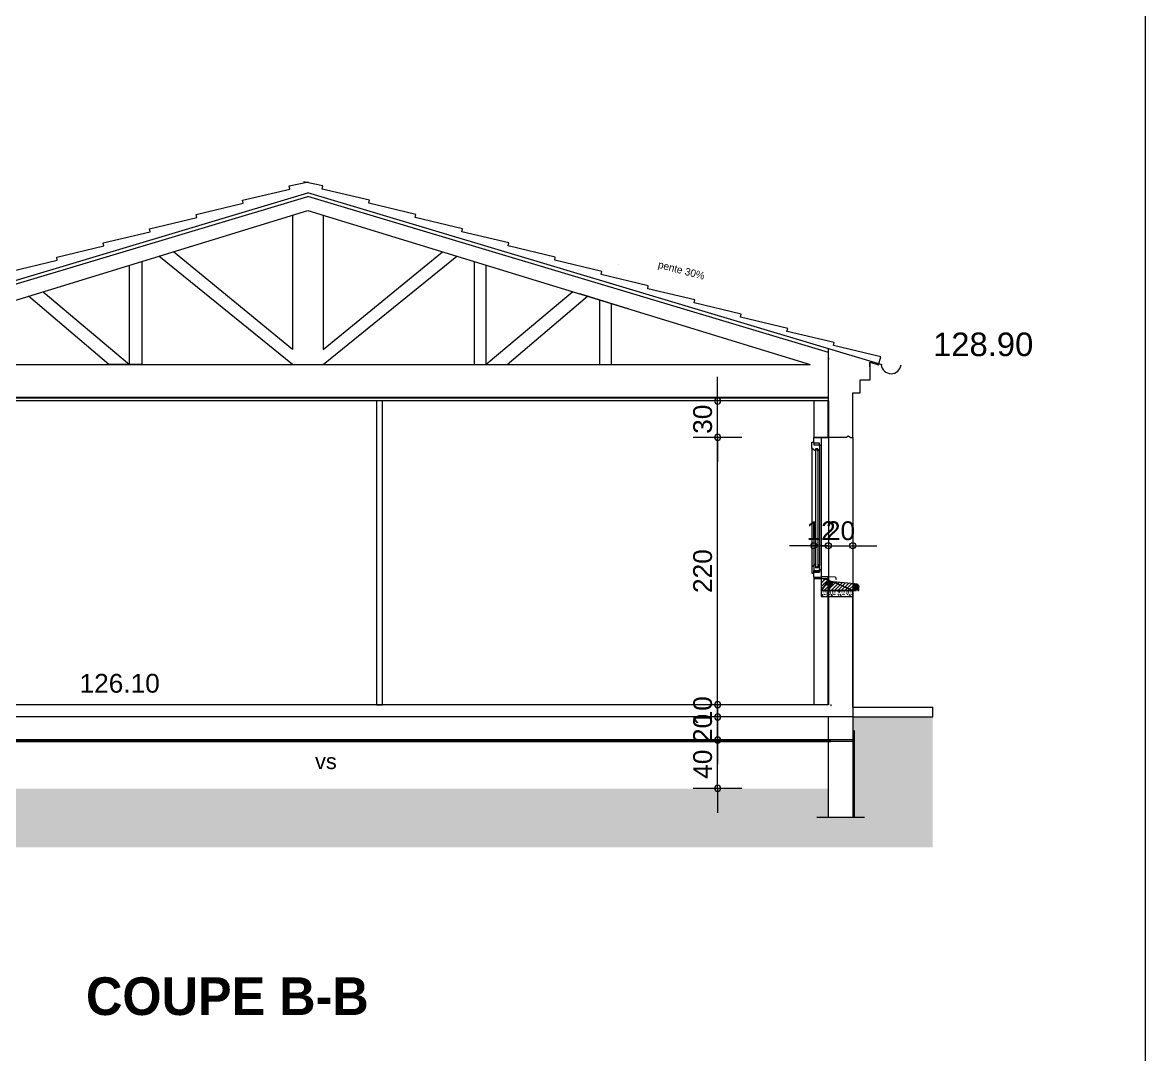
# Model space of a CAD drawing. Header units: metres. Extents: x -36.1 to 26, y -0.1 to 41.9.
# Drawn here: x 16.72 to 25.96, y 24.87 to 33.36 of the extents above; entities that cross this region are included whole.
import ezdxf
from ezdxf.enums import TextEntityAlignment as Align
from ezdxf.lldxf.tags import DXFTag

# ---------------------------------------------------------------- set-up
doc = ezdxf.new("R2010")
doc.units = ezdxf.units.M
doc.header["$MEASUREMENT"] = 0
for name, color, linetype in [('Calque commun', 7, 'Continuous'), ('Calque4', 7, 'Continuous'), ('Cotations', 7, 'Continuous'), ('Textes', 7, 'Continuous')]:
    doc.layers.add(name, color=color, linetype=linetype)
doc.styles.add('Arial10', font='arial.ttf', dxfattribs={"height": 0.193282})
doc.styles.add('Arial7', font='arial.ttf', dxfattribs={"height": 0.154626})
doc.styles.add('Arial8', font='arial.ttf', dxfattribs={"height": 0.127566})
doc.styles.add('Arial9', font='arial.ttf', dxfattribs={"height": 0.154626})
doc.styles.add('Century Gothic16', font='GOTHIC.TTF', dxfattribs={"height": 0.061285})
doc.styles.add('Century Gothic8', font='GOTHICB.TTF', dxfattribs={"height": 0.31023})
tags = doc.linetypes.add('HIDDEN', pattern=[0.375, 0.25, -0.125]).pattern_tags.tags
tags[6:7] = [DXFTag(74, 4), DXFTag(75, 0), DXFTag(340, '0'), DXFTag(46, 1.0), DXFTag(50, 0.0), DXFTag(44, 0.0), DXFTag(45, 0.0)]
tags[4:5] = [DXFTag(74, 4), DXFTag(75, 0), DXFTag(340, '0'), DXFTag(46, 1.0), DXFTag(50, 0.0), DXFTag(44, 0.0), DXFTag(45, 0.0)]
tags = doc.linetypes.add('HIDDENX2', pattern=[0.75, 0.5, -0.25]).pattern_tags.tags
tags[6:7] = [DXFTag(74, 4), DXFTag(75, 0), DXFTag(340, '0'), DXFTag(46, 1.0), DXFTag(50, 0.0), DXFTag(44, 0.0), DXFTag(45, 0.0)]
tags[4:5] = [DXFTag(74, 4), DXFTag(75, 0), DXFTag(340, '0'), DXFTag(46, 1.0), DXFTag(50, 0.0), DXFTag(44, 0.0), DXFTag(45, 0.0)]

# ---------------------------------------------------------------- blocks, each defined once
blk = doc.blocks.new('new241')
at = {"layer": 'Cotations', "color": 14, "linetype": 'Continuous', "lineweight": 9}
blk.add_arc((0, 0), 0.5, 0, 359.9994, dxfattribs=at)
blk = doc.blocks.new('new242')
at = {"layer": 'Cotations', "color": 14, "linetype": 'Continuous', "lineweight": 9}
blk.add_arc((0, 0), 0.5, 0, 359.9994, dxfattribs=at)
blk = doc.blocks.new('DimLine15490')
at = {"layer": 'Cotations', "color": 14, "linetype": 'Continuous', "lineweight": 9}
for p, q in [((22.4391, 30.2484), (22.4391, 30.4484)), ((22.6391, 30.2484), (22.2391, 30.2484)), ((22.4391, 29.9485), (22.4391, 30.2484)), ((22.6391, 29.9485), (22.2391, 29.9485)), ((22.4391, 29.9485), (22.4391, 29.7485))]:
    blk.add_line(p, q, dxfattribs=at)
at = {"layer": 'Cotations', "color": 14, "linetype": 'Continuous', "lineweight": 9, "xscale": 0.05000000074505806, "yscale": 0.05000000074505806, "zscale": 0.05000000074505806}
for name, p, rotation in [('new242', (22.4391, 30.2484), -90.00000000000001), ('new241', (22.4391, 29.9485), 90)]:
    blk.add_blockref(name, p, dxfattribs=dict(at, rotation=rotation))
at = {"layer": 'Cotations', "color": 7, "linetype": 'Continuous', "lineweight": 9, "style": 'Arial7'}
blk.add_text('30', height=0.15463, rotation=90, dxfattribs=at).set_placement((22.4391, 30.0984), align=Align.BOTTOM_CENTER)
blk = doc.blocks.new('new245')
at = {"layer": 'Cotations', "color": 14, "linetype": 'Continuous', "lineweight": 9}
blk.add_arc((0, 0), 0.5, 0, 359.9994, dxfattribs=at)
blk = doc.blocks.new('new246')
at = {"layer": 'Cotations', "color": 14, "linetype": 'Continuous', "lineweight": 9}
blk.add_arc((0, 0), 0.5, 0, 359.9994, dxfattribs=at)
blk = doc.blocks.new('DimLine15597')
at = {"layer": 'Cotations', "color": 14, "linetype": 'Continuous', "lineweight": 9}
for p, q in [((23.2312, 29.257), (23.2312, 28.857)), ((23.3512, 29.257), (23.3512, 28.857)), ((23.2312, 29.057), (23.0312, 29.057)), ((23.2312, 29.057), (23.3512, 29.057)), ((23.3512, 29.057), (23.5512, 29.057))]:
    blk.add_line(p, q, dxfattribs=at)
at = {"layer": 'Cotations', "color": 14, "linetype": 'Continuous', "lineweight": 9, "extrusion": (0, 0, -1), "xscale": 0.05000000074505806, "yscale": 0.05000000074505806, "zscale": 0.05000000074505806, "rotation": 180}
blk.add_blockref('new245', (-23.2312, 29.057), dxfattribs=at)
at = {"layer": 'Cotations', "color": 14, "linetype": 'Continuous', "lineweight": 9, "extrusion": (0, 0, -1), "xscale": 0.05000000074505806, "yscale": 0.05000000074505806, "zscale": 0.05000000074505806}
blk.add_blockref('new246', (-23.3512, 29.057), dxfattribs=at)
at = {"layer": 'Cotations', "color": 7, "linetype": 'Continuous', "lineweight": 9, "style": 'Arial7'}
blk.add_text('12', height=0.15463, dxfattribs=at).set_placement((23.2912, 29.057), align=Align.BOTTOM_CENTER)
blk = doc.blocks.new('new247')
at = {"layer": 'Cotations', "color": 14, "linetype": 'Continuous', "lineweight": 9}
blk.add_arc((0, 0), 0.5, 0, 359.9994, dxfattribs=at)
blk = doc.blocks.new('new248')
at = {"layer": 'Cotations', "color": 14, "linetype": 'Continuous', "lineweight": 9}
blk.add_arc((0, 0), 0.5, 0, 359.9994, dxfattribs=at)
blk = doc.blocks.new('DimLine15603')
at = {"layer": 'Cotations', "color": 14, "linetype": 'Continuous', "lineweight": 9}
for p, q in [((23.3512, 29.257), (23.3512, 28.857)), ((23.5512, 29.257), (23.5512, 28.857)), ((23.3512, 29.057), (23.1512, 29.057)), ((23.3512, 29.057), (23.5512, 29.057)), ((23.5512, 29.057), (23.7512, 29.057))]:
    blk.add_line(p, q, dxfattribs=at)
at = {"layer": 'Cotations', "color": 14, "linetype": 'Continuous', "lineweight": 9, "extrusion": (0, 0, -1), "xscale": 0.05000000074505806, "yscale": 0.05000000074505806, "zscale": 0.05000000074505806, "rotation": 180}
blk.add_blockref('new247', (-23.3512, 29.057), dxfattribs=at)
at = {"layer": 'Cotations', "color": 14, "linetype": 'Continuous', "lineweight": 9, "extrusion": (0, 0, -1), "xscale": 0.05000000074505806, "yscale": 0.05000000074505806, "zscale": 0.05000000074505806}
blk.add_blockref('new248', (-23.5512, 29.057), dxfattribs=at)
at = {"layer": 'Cotations', "color": 7, "linetype": 'Continuous', "lineweight": 9, "style": 'Arial7'}
blk.add_text('20', height=0.15463, dxfattribs=at).set_placement((23.4512, 29.057), align=Align.BOTTOM_CENTER)
blk = doc.blocks.new('new249')
at = {"layer": 'Cotations', "color": 14, "linetype": 'Continuous', "lineweight": 9}
blk.add_arc((0, 0), 0.5, 0, 359.9994, dxfattribs=at)
blk = doc.blocks.new('new250')
at = {"layer": 'Cotations', "color": 14, "linetype": 'Continuous', "lineweight": 9}
blk.add_arc((0, 0), 0.5, 0, 359.9994, dxfattribs=at)
blk = doc.blocks.new('DimLine15617')
at = {"layer": 'Cotations', "color": 14, "linetype": 'Continuous', "lineweight": 9}
for p, q in [((22.4391, 27.7484), (22.4391, 27.9484)), ((22.6391, 27.7484), (22.2391, 27.7484)), ((22.4391, 27.6484), (22.4391, 27.7484)), ((22.6391, 27.6484), (22.2391, 27.6484)), ((22.4391, 27.6484), (22.4391, 27.4484))]:
    blk.add_line(p, q, dxfattribs=at)
at = {"layer": 'Cotations', "color": 14, "linetype": 'Continuous', "lineweight": 9, "xscale": 0.05000000074505806, "yscale": 0.05000000074505806, "zscale": 0.05000000074505806}
for name, p, rotation in [('new250', (22.4391, 27.7484), -90.00000000000001), ('new249', (22.4391, 27.6484), 90)]:
    blk.add_blockref(name, p, dxfattribs=dict(at, rotation=rotation))
at = {"layer": 'Cotations', "color": 7, "linetype": 'Continuous', "lineweight": 9, "style": 'Arial7'}
blk.add_text('10', height=0.15463, rotation=90, dxfattribs=at).set_placement((22.4391, 27.6984), align=Align.BOTTOM_CENTER)
blk = doc.blocks.new('new251')
at = {"layer": 'Cotations', "color": 14, "linetype": 'Continuous', "lineweight": 9}
blk.add_arc((0, 0), 0.5, 0, 359.9994, dxfattribs=at)
blk = doc.blocks.new('new252')
at = {"layer": 'Cotations', "color": 14, "linetype": 'Continuous', "lineweight": 9}
blk.add_arc((0, 0), 0.5, 0, 359.9994, dxfattribs=at)
blk = doc.blocks.new('DimLine15623')
at = {"layer": 'Cotations', "color": 14, "linetype": 'Continuous', "lineweight": 9}
for p, q in [((22.4391, 27.6484), (22.4391, 27.8484)), ((22.6391, 27.6484), (22.2391, 27.6484)), ((22.4391, 27.4584), (22.4391, 27.6484)), ((22.6391, 27.4584), (22.2391, 27.4584)), ((22.4391, 27.4584), (22.4391, 27.2584))]:
    blk.add_line(p, q, dxfattribs=at)
at = {"layer": 'Cotations', "color": 14, "linetype": 'Continuous', "lineweight": 9, "xscale": 0.05000000074505806, "yscale": 0.05000000074505806, "zscale": 0.05000000074505806}
for name, p, rotation in [('new252', (22.4391, 27.6484), -90.00000000000001), ('new251', (22.4391, 27.4584), 90)]:
    blk.add_blockref(name, p, dxfattribs=dict(at, rotation=rotation))
at = {"layer": 'Cotations', "color": 7, "linetype": 'Continuous', "lineweight": 9, "style": 'Arial7'}
blk.add_text('20', height=0.15463, rotation=90, dxfattribs=at).set_placement((22.4391, 27.5534), align=Align.BOTTOM_CENTER)
blk = doc.blocks.new('new253')
at = {"layer": 'Cotations', "color": 14, "linetype": 'Continuous', "lineweight": 9}
blk.add_arc((0, 0), 0.5, 0, 359.9994, dxfattribs=at)
blk = doc.blocks.new('new254')
at = {"layer": 'Cotations', "color": 14, "linetype": 'Continuous', "lineweight": 9}
blk.add_arc((0, 0), 0.5, 0, 359.9994, dxfattribs=at)
blk = doc.blocks.new('DimLine15629')
at = {"layer": 'Cotations', "color": 14, "linetype": 'Continuous', "lineweight": 9}
for p, q in [((22.4391, 27.4584), (22.4391, 27.6584)), ((22.6391, 27.4584), (22.2391, 27.4584)), ((22.4391, 27.0597), (22.4391, 27.4584)), ((22.6391, 27.0597), (22.2391, 27.0597)), ((22.4391, 27.0597), (22.4391, 26.8597))]:
    blk.add_line(p, q, dxfattribs=at)
at = {"layer": 'Cotations', "color": 14, "linetype": 'Continuous', "lineweight": 9, "xscale": 0.05000000074505806, "yscale": 0.05000000074505806, "zscale": 0.05000000074505806}
for name, p, rotation in [('new254', (22.4391, 27.4584), -90.00000000000001), ('new253', (22.4391, 27.0597), 90)]:
    blk.add_blockref(name, p, dxfattribs=dict(at, rotation=rotation))
at = {"layer": 'Cotations', "color": 7, "linetype": 'Continuous', "lineweight": 9, "style": 'Arial7'}
blk.add_text('40', height=0.15463, rotation=90, dxfattribs=at).set_placement((22.4391, 27.2591), align=Align.BOTTOM_CENTER)
blk = doc.blocks.new('new255')
at = {"layer": 'Cotations', "color": 14, "linetype": 'Continuous', "lineweight": 9}
blk.add_arc((0, 0), 0.5, 0, 359.9994, dxfattribs=at)
blk = doc.blocks.new('new256')
at = {"layer": 'Cotations', "color": 14, "linetype": 'Continuous', "lineweight": 9}
blk.add_arc((0, 0), 0.5, 0, 359.9994, dxfattribs=at)
blk = doc.blocks.new('DimLine15642')
at = {"layer": 'Cotations', "color": 14, "linetype": 'Continuous', "lineweight": 9}
for p, q in [((22.4391, 27.7484), (22.4391, 27.9484)), ((22.6391, 27.7484), (22.2391, 27.7484)), ((22.4391, 27.6484), (22.4391, 27.7484)), ((22.6391, 27.6484), (22.2391, 27.6484)), ((22.4391, 27.6484), (22.4391, 27.4484))]:
    blk.add_line(p, q, dxfattribs=at)
at = {"layer": 'Cotations', "color": 14, "linetype": 'Continuous', "lineweight": 9, "xscale": 0.05000000074505806, "yscale": 0.05000000074505806, "zscale": 0.05000000074505806}
for name, p, rotation in [('new256', (22.4391, 27.7484), -90.00000000000001), ('new255', (22.4391, 27.6484), 90)]:
    blk.add_blockref(name, p, dxfattribs=dict(at, rotation=rotation))
at = {"layer": 'Cotations', "color": 7, "linetype": 'Continuous', "lineweight": 9, "style": 'Arial7'}
blk.add_text('10', height=0.15463, rotation=90, dxfattribs=at).set_placement((22.4391, 27.6984), align=Align.BOTTOM_CENTER)
blk = doc.blocks.new('new257')
at = {"layer": 'Cotations', "color": 14, "linetype": 'Continuous', "lineweight": 9}
blk.add_arc((0, 0), 0.5, 0, 359.9994, dxfattribs=at)
blk = doc.blocks.new('new258')
at = {"layer": 'Cotations', "color": 14, "linetype": 'Continuous', "lineweight": 9}
blk.add_arc((0, 0), 0.5, 0, 359.9994, dxfattribs=at)
blk = doc.blocks.new('DimLine15648')
at = {"layer": 'Cotations', "color": 14, "linetype": 'Continuous', "lineweight": 9}
for p, q in [((22.4391, 27.7484), (22.4391, 27.9484)), ((22.6391, 27.7484), (22.2391, 27.7484)), ((22.4391, 27.6484), (22.4391, 27.7484)), ((22.6391, 27.6484), (22.2391, 27.6484)), ((22.4391, 27.6484), (22.4391, 27.4484))]:
    blk.add_line(p, q, dxfattribs=at)
at = {"layer": 'Cotations', "color": 14, "linetype": 'Continuous', "lineweight": 9, "xscale": 0.05000000074505806, "yscale": 0.05000000074505806, "zscale": 0.05000000074505806}
for name, p, rotation in [('new258', (22.4391, 27.7484), -90.00000000000001), ('new257', (22.4391, 27.6484), 90)]:
    blk.add_blockref(name, p, dxfattribs=dict(at, rotation=rotation))
at = {"layer": 'Cotations', "color": 7, "linetype": 'Continuous', "lineweight": 9, "style": 'Arial7'}
blk.add_text('10', height=0.15463, rotation=90, dxfattribs=at).set_placement((22.4391, 27.6984), align=Align.BOTTOM_CENTER)
blk = doc.blocks.new('new261')
at = {"layer": 'Cotations', "color": 14, "linetype": 'Continuous', "lineweight": 9}
blk.add_arc((0, 0), 0.5, 0, 359.9994, dxfattribs=at)
blk = doc.blocks.new('new262')
at = {"layer": 'Cotations', "color": 14, "linetype": 'Continuous', "lineweight": 9}
blk.add_arc((0, 0), 0.5, 0, 359.9994, dxfattribs=at)
blk = doc.blocks.new('DimLine15685')
at = {"layer": 'Cotations', "color": 14, "linetype": 'Continuous', "lineweight": 9}
for p, q in [((22.4391, 29.9485), (22.4391, 30.1485)), ((22.6391, 29.9485), (22.2391, 29.9485)), ((22.4391, 27.7484), (22.4391, 29.9485)), ((22.6391, 27.7484), (22.2391, 27.7484)), ((22.4391, 27.7484), (22.4391, 27.5484))]:
    blk.add_line(p, q, dxfattribs=at)
at = {"layer": 'Cotations', "color": 14, "linetype": 'Continuous', "lineweight": 9, "xscale": 0.05000000074505806, "yscale": 0.05000000074505806, "zscale": 0.05000000074505806}
for name, p, rotation in [('new262', (22.4391, 29.9485), -90.00000000000001), ('new261', (22.4391, 27.7484), 90)]:
    blk.add_blockref(name, p, dxfattribs=dict(at, rotation=rotation))
at = {"layer": 'Cotations', "color": 7, "linetype": 'Continuous', "lineweight": 9, "style": 'Arial7'}
blk.add_text('220', height=0.15463, rotation=90, dxfattribs=at).set_placement((22.4391, 28.8484), align=Align.BOTTOM_CENTER)
blk = doc.blocks.new('hatch12')
at = {"layer": 'Calque commun', "color": 7, "linetype": 'Continuous', "lineweight": 9}
for p, q in [((23.303, 28.7885), (23.2927, 28.7781)), ((23.3313, 28.7885), (23.2927, 28.7499)), ((23.3513, 28.7802), (23.2927, 28.7216)), ((23.3657, 28.7663), (23.2927, 28.6933)), ((23.3873, 28.7596), (23.3161, 28.6885)), ((23.4134, 28.7574), (23.3444, 28.6885)), ((23.4391, 28.7548), (23.3727, 28.6885)), ((23.4648, 28.7523), (23.401, 28.6885)), ((23.4905, 28.7497), (23.4293, 28.6885)), ((23.5162, 28.7471), (23.4576, 28.6885)), ((23.542, 28.7446), (23.4858, 28.6885)), ((23.5677, 28.7421), (23.5141, 28.6885)), ((23.5917, 28.7377), (23.5424, 28.6885)), ((23.6027, 28.7205), (23.5707, 28.6885)), ((23.6027, 28.6922), (23.599, 28.6885))]:
    blk.add_line(p, q, dxfattribs=at)
at = {"layer": 'Calque commun', "color": 7, "linetype": 'Continuous', "lineweight": 18}
mesh = blk.add_polyface(dxfattribs=at)
corners = [(23.5662, 28.7422), (23.5832, 28.695), (23.5807, 28.7412), (23.5859, 28.6961), (23.5927, 28.7371), (23.5845, 28.6957), (23.5512, 28.6885), (23.5662, 28.6885), (23.3877, 28.7596), (23.384, 28.7599), (23.3512, 28.6885), (23.2927, 28.7885), (23.3503, 28.7817), (23.3484, 28.785), (23.5807, 28.6885), (23.5805, 28.6899), (23.5974, 28.7328), (23.5959, 28.7344), (23.5944, 28.7358), (23.5812, 28.6928), (23.5821, 28.694), (23.5987, 28.7312), (23.3601, 28.7703), (23.3573, 28.7729), (23.5849, 28.7406), (23.587, 28.74), (23.5908, 28.7383), (23.5889, 28.7392), (23.6027, 28.6885), (23.5929, 28.6899), (23.5927, 28.6885), (23.3547, 28.7756), (23.3524, 28.7786), (23.3915, 28.7596), (23.3696, 28.7642), (23.3662, 28.766), (23.5921, 28.6928), (23.5927, 28.6914), (23.6022, 28.7234), (23.6016, 28.7255), (23.5874, 28.6961), (23.5889, 28.6957), (23.6027, 28.7214), (23.5828, 28.741), (23.5913, 28.694), (23.3631, 28.768), (23.2927, 28.6885), (23.3803, 28.7605), (23.3766, 28.7614), (23.5998, 28.7294), (23.5902, 28.695), (23.5807, 28.6914), (23.6008, 28.7275), (23.3469, 28.7885), (23.373, 28.7627)]
mesh.append_faces([[corners[k] for k in face] for face in [(28, 29, 30), (2, 24, 43), (11, 13, 53)]], dxfattribs={"vtx0": -1, "color": 7})
mesh.append_faces([[corners[k] for k in face] for face in [(0, 1, 2), (3, 4, 5), (24, 5, 25), (1, 7, 20), (42, 44, 28)]], dxfattribs={"vtx0": -1, "vtx1": -1, "color": 7})
mesh.append_faces([[corners[k] for k in face] for face in [(3, 16, 18), (2, 5, 24), (0, 7, 1), (25, 5, 26), (3, 39, 49)]], dxfattribs={"vtx0": -1, "vtx1": -1, "vtx2": -1, "color": 7})
mesh.append_faces([[corners[k] for k in face] for face in [(0, 6, 7), (11, 12, 13), (7, 19, 20), (3, 21, 16), (11, 31, 32), (2, 1, 5), (33, 10, 6), (28, 36, 37), (3, 38, 39), (11, 32, 12), (42, 41, 50), (28, 37, 29), (28, 44, 36), (3, 18, 4), (3, 42, 38), (3, 49, 21), (42, 50, 44), (46, 23, 31)]], dxfattribs={"vtx0": -1, "vtx2": -1, "color": 7})
mesh.append_faces([[corners[k] for k in face] for face in [(14, 15, 7)]], dxfattribs={"vtx1": -1, "color": 7})
mesh.append_faces([[corners[k] for k in face] for face in [(8, 9, 10), (22, 23, 10), (34, 35, 10), (0, 33, 6), (40, 41, 42), (3, 40, 42), (33, 8, 10), (4, 26, 5), (45, 22, 10), (46, 10, 23), (47, 48, 10), (11, 46, 31), (15, 51, 7), (51, 19, 7), (35, 45, 10), (48, 54, 10), (54, 34, 10), (9, 47, 10)]], dxfattribs={"vtx1": -1, "vtx2": -1, "color": 7})
mesh.append_faces([[corners[k] for k in face] for face in [(16, 17, 18), (26, 27, 25), (39, 52, 49)]], dxfattribs={"vtx2": -1, "color": 7})
blk = doc.blocks.new('Block16546')
at = {"layer": 'Calque commun', "color": 7, "linetype": 'Continuous', "lineweight": 9}
for p, q in [((23.2936, 28.6776), (23.2927, 28.6776)), ((23.2927, 28.6743), (23.2936, 28.6743)), ((23.2933, 28.6666), (23.2927, 28.6672)), ((23.2927, 28.666), (23.2933, 28.6666)), ((23.2946, 28.676), (23.2936, 28.6776)), ((23.2936, 28.6743), (23.2946, 28.676)), ((23.3014, 28.6853), (23.3021, 28.686)), ((23.3021, 28.6847), (23.3014, 28.6853)), ((23.3021, 28.686), (23.3027, 28.6853)), ((23.3027, 28.6853), (23.3021, 28.6847)), ((23.3108, 28.676), (23.3114, 28.6766)), ((23.3114, 28.6753), (23.3108, 28.676)), ((23.3108, 28.6666), (23.3114, 28.6672)), ((23.3114, 28.666), (23.3108, 28.6666)), ((23.3114, 28.6766), (23.3121, 28.676)), ((23.3121, 28.676), (23.3114, 28.6753)), ((23.3114, 28.6672), (23.3121, 28.6666)), ((23.3121, 28.6666), (23.3114, 28.666)), ((23.3202, 28.6853), (23.3208, 28.686)), ((23.3208, 28.6847), (23.3202, 28.6853)), ((23.3208, 28.686), (23.3214, 28.6853)), ((23.3214, 28.6853), (23.3208, 28.6847)), ((23.3296, 28.676), (23.3302, 28.6766)), ((23.3302, 28.6753), (23.3296, 28.676)), ((23.3302, 28.6766), (23.3308, 28.676)), ((23.3308, 28.676), (23.3302, 28.6753)), ((23.3389, 28.6853), (23.3396, 28.686)), ((23.3396, 28.6847), (23.3389, 28.6853)), ((23.3389, 28.6666), (23.3396, 28.6672)), ((23.3396, 28.666), (23.3389, 28.6666)), ((23.3396, 28.686), (23.3402, 28.6853)), ((23.3402, 28.6853), (23.3396, 28.6847)), ((23.3396, 28.6672), (23.3402, 28.6666)), ((23.3402, 28.6666), (23.3396, 28.666)), ((23.3471, 28.6853), (23.348, 28.687)), ((23.348, 28.6837), (23.3471, 28.6853)), ((23.348, 28.687), (23.3499, 28.687)), ((23.3499, 28.6837), (23.348, 28.6837)), ((23.3483, 28.6666), (23.3489, 28.6672)), ((23.3489, 28.666), (23.3483, 28.6666)), ((23.3489, 28.6672), (23.3496, 28.6666)), ((23.3496, 28.6666), (23.3489, 28.666)), ((23.3499, 28.687), (23.3508, 28.6853)), ((23.3508, 28.6853), (23.3499, 28.6837)), ((23.3577, 28.676), (23.3583, 28.6766)), ((23.3583, 28.6753), (23.3577, 28.676)), ((23.3583, 28.6766), (23.3589, 28.676)), ((23.3589, 28.676), (23.3583, 28.6753)), ((23.3658, 28.676), (23.3668, 28.6776)), ((23.3668, 28.6743), (23.3658, 28.676)), ((23.3668, 28.6776), (23.3677, 28.6776)), ((23.3677, 28.6743), (23.3668, 28.6743)), ((23.3671, 28.6666), (23.3677, 28.6672)), ((23.3677, 28.666), (23.3671, 28.6666)), ((23.3686, 28.6776), (23.3677, 28.6776)), ((23.3677, 28.6743), (23.3686, 28.6743)), ((23.3683, 28.6666), (23.3677, 28.6672)), ((23.3677, 28.666), (23.3683, 28.6666)), ((23.3696, 28.676), (23.3686, 28.6776)), ((23.3686, 28.6743), (23.3696, 28.676)), ((23.3764, 28.6853), (23.3771, 28.686)), ((23.3771, 28.6847), (23.3764, 28.6853)), ((23.3771, 28.686), (23.3777, 28.6853)), ((23.3777, 28.6853), (23.3771, 28.6847)), ((23.3858, 28.676), (23.3864, 28.6766)), ((23.3864, 28.6753), (23.3858, 28.676)), ((23.3858, 28.6666), (23.3864, 28.6672)), ((23.3864, 28.666), (23.3858, 28.6666)), ((23.3864, 28.6766), (23.3871, 28.676)), ((23.3871, 28.676), (23.3864, 28.6753)), ((23.3864, 28.6672), (23.3871, 28.6666)), ((23.3871, 28.6666), (23.3864, 28.666)), ((23.3952, 28.6853), (23.3958, 28.686)), ((23.3958, 28.6847), (23.3952, 28.6853)), ((23.3958, 28.686), (23.3964, 28.6853)), ((23.3964, 28.6853), (23.3958, 28.6847)), ((23.4046, 28.676), (23.4052, 28.6766)), ((23.4052, 28.6753), (23.4046, 28.676)), ((23.4052, 28.6766), (23.4058, 28.676)), ((23.4058, 28.676), (23.4052, 28.6753)), ((23.4139, 28.6853), (23.4146, 28.686)), ((23.4146, 28.6847), (23.4139, 28.6853)), ((23.4139, 28.6666), (23.4146, 28.6672)), ((23.4146, 28.666), (23.4139, 28.6666)), ((23.4146, 28.686), (23.4152, 28.6853)), ((23.4152, 28.6853), (23.4146, 28.6847)), ((23.4146, 28.6672), (23.4152, 28.6666)), ((23.4152, 28.6666), (23.4146, 28.666)), ((23.4221, 28.6853), (23.423, 28.687)), ((23.423, 28.6837), (23.4221, 28.6853)), ((23.423, 28.687), (23.4249, 28.687)), ((23.4249, 28.6837), (23.423, 28.6837)), ((23.4233, 28.6666), (23.4239, 28.6672)), ((23.4239, 28.666), (23.4233, 28.6666)), ((23.4239, 28.6672), (23.4246, 28.6666)), ((23.4246, 28.6666), (23.4239, 28.666)), ((23.4249, 28.687), (23.4258, 28.6853)), ((23.4258, 28.6853), (23.4249, 28.6837)), ((23.4327, 28.676), (23.4333, 28.6766)), ((23.4333, 28.6753), (23.4327, 28.676)), ((23.4333, 28.6766), (23.4339, 28.676)), ((23.4339, 28.676), (23.4333, 28.6753)), ((23.4408, 28.676), (23.4417, 28.6776)), ((23.4417, 28.6743), (23.4408, 28.676)), ((23.4417, 28.6776), (23.4427, 28.6776)), ((23.4427, 28.6743), (23.4417, 28.6743)), ((23.4421, 28.6666), (23.4427, 28.6672)), ((23.4427, 28.666), (23.4421, 28.6666)), ((23.4436, 28.6776), (23.4427, 28.6776)), ((23.4427, 28.6743), (23.4436, 28.6743)), ((23.4433, 28.6666), (23.4427, 28.6672)), ((23.4427, 28.666), (23.4433, 28.6666)), ((23.4446, 28.676), (23.4436, 28.6776)), ((23.4436, 28.6743), (23.4446, 28.676)), ((23.4514, 28.6853), (23.4521, 28.686)), ((23.4521, 28.6847), (23.4514, 28.6853)), ((23.4521, 28.686), (23.4527, 28.6853)), ((23.4527, 28.6853), (23.4521, 28.6847)), ((23.4608, 28.676), (23.4614, 28.6766)), ((23.4614, 28.6753), (23.4608, 28.676)), ((23.4608, 28.6666), (23.4614, 28.6672)), ((23.4614, 28.666), (23.4608, 28.6666)), ((23.4614, 28.6766), (23.4621, 28.676)), ((23.4621, 28.676), (23.4614, 28.6753)), ((23.4614, 28.6672), (23.4621, 28.6666)), ((23.4621, 28.6666), (23.4614, 28.666)), ((23.4702, 28.6853), (23.4708, 28.686)), ((23.4708, 28.6847), (23.4702, 28.6853)), ((23.4708, 28.686), (23.4714, 28.6853)), ((23.4714, 28.6853), (23.4708, 28.6847)), ((23.4796, 28.676), (23.4802, 28.6766)), ((23.4802, 28.6753), (23.4796, 28.676)), ((23.4802, 28.6766), (23.4808, 28.676)), ((23.4808, 28.676), (23.4802, 28.6753)), ((23.4889, 28.6853), (23.4896, 28.686)), ((23.4896, 28.6847), (23.4889, 28.6853)), ((23.4889, 28.6666), (23.4896, 28.6672)), ((23.4896, 28.666), (23.4889, 28.6666)), ((23.4896, 28.686), (23.4902, 28.6853)), ((23.4902, 28.6853), (23.4896, 28.6847)), ((23.4896, 28.6672), (23.4902, 28.6666)), ((23.4902, 28.6666), (23.4896, 28.666)), ((23.4971, 28.6853), (23.498, 28.687)), ((23.498, 28.6837), (23.4971, 28.6853)), ((23.498, 28.687), (23.4999, 28.687)), ((23.4999, 28.6837), (23.498, 28.6837)), ((23.4983, 28.6666), (23.4989, 28.6672)), ((23.4989, 28.666), (23.4983, 28.6666)), ((23.4989, 28.6672), (23.4996, 28.6666)), ((23.4996, 28.6666), (23.4989, 28.666)), ((23.4999, 28.687), (23.5008, 28.6853)), ((23.5008, 28.6853), (23.4999, 28.6837)), ((23.5077, 28.676), (23.5083, 28.6766)), ((23.5083, 28.6753), (23.5077, 28.676)), ((23.5083, 28.6766), (23.5089, 28.676)), ((23.5089, 28.676), (23.5083, 28.6753)), ((23.5158, 28.676), (23.5168, 28.6776)), ((23.5168, 28.6743), (23.5158, 28.676)), ((23.5168, 28.6776), (23.5177, 28.6776)), ((23.5177, 28.6743), (23.5168, 28.6743)), ((23.5171, 28.6666), (23.5177, 28.6672)), ((23.5177, 28.666), (23.5171, 28.6666)), ((23.5186, 28.6776), (23.5177, 28.6776)), ((23.5177, 28.6743), (23.5186, 28.6743)), ((23.5183, 28.6666), (23.5177, 28.6672)), ((23.5177, 28.666), (23.5183, 28.6666)), ((23.5196, 28.676), (23.5186, 28.6776)), ((23.5186, 28.6743), (23.5196, 28.676)), ((23.5264, 28.6853), (23.5271, 28.686)), ((23.5271, 28.6847), (23.5264, 28.6853)), ((23.5271, 28.686), (23.5277, 28.6853)), ((23.5277, 28.6853), (23.5271, 28.6847)), ((23.5358, 28.676), (23.5364, 28.6766)), ((23.5364, 28.6753), (23.5358, 28.676)), ((23.5358, 28.6666), (23.5364, 28.6672)), ((23.5364, 28.666), (23.5358, 28.6666)), ((23.5364, 28.6766), (23.5371, 28.676)), ((23.5371, 28.676), (23.5364, 28.6753)), ((23.5364, 28.6672), (23.5371, 28.6666)), ((23.5371, 28.6666), (23.5364, 28.666)), ((23.5452, 28.6853), (23.5458, 28.686)), ((23.5458, 28.6847), (23.5452, 28.6853)), ((23.5458, 28.686), (23.5464, 28.6853)), ((23.5464, 28.6853), (23.5458, 28.6847)), ((23.3002, 28.6478), (23.3011, 28.6495)), ((23.3011, 28.6462), (23.3002, 28.6478)), ((23.3011, 28.6495), (23.303, 28.6495)), ((23.303, 28.6462), (23.3011, 28.6462)), ((23.3014, 28.6572), (23.3021, 28.6578)), ((23.3021, 28.6566), (23.3014, 28.6572)), ((23.3021, 28.6578), (23.3027, 28.6572)), ((23.3027, 28.6572), (23.3021, 28.6566)), ((23.303, 28.6495), (23.3039, 28.6478)), ((23.3039, 28.6478), (23.303, 28.6462)), ((23.3108, 28.6478), (23.3114, 28.6485)), ((23.3114, 28.6472), (23.3108, 28.6478)), ((23.3108, 28.6385), (23.3114, 28.6391)), ((23.3114, 28.6485), (23.3121, 28.6478)), ((23.3121, 28.6478), (23.3114, 28.6472)), ((23.3114, 28.6391), (23.3121, 28.6385)), ((23.3189, 28.6572), (23.3199, 28.6588)), ((23.3199, 28.6556), (23.3189, 28.6572)), ((23.3199, 28.6588), (23.3218, 28.6588)), ((23.3218, 28.6556), (23.3199, 28.6556)), ((23.3218, 28.6588), (23.3227, 28.6572)), ((23.3227, 28.6572), (23.3218, 28.6556)), ((23.3283, 28.6385), (23.3293, 28.6401)), ((23.3293, 28.6401), (23.3311, 28.6401)), ((23.3296, 28.6572), (23.3302, 28.6578)), ((23.3302, 28.6566), (23.3296, 28.6572)), ((23.3302, 28.6578), (23.3308, 28.6572)), ((23.3308, 28.6572), (23.3302, 28.6566)), ((23.3311, 28.6401), (23.3321, 28.6385)), ((23.3389, 28.6478), (23.3396, 28.6485)), ((23.3396, 28.6472), (23.3389, 28.6478)), ((23.3396, 28.6485), (23.3402, 28.6478)), ((23.3402, 28.6478), (23.3396, 28.6472)), ((23.3564, 28.6572), (23.3574, 28.6588)), ((23.3574, 28.6556), (23.3564, 28.6572)), ((23.3574, 28.6588), (23.3593, 28.6588)), ((23.3593, 28.6556), (23.3574, 28.6556)), ((23.3577, 28.6478), (23.3583, 28.6485)), ((23.3583, 28.6472), (23.3577, 28.6478)), ((23.3583, 28.6485), (23.3589, 28.6478)), ((23.3589, 28.6478), (23.3583, 28.6472)), ((23.3593, 28.6588), (23.3602, 28.6572)), ((23.3602, 28.6572), (23.3593, 28.6556)), ((23.3752, 28.6478), (23.3761, 28.6495)), ((23.3761, 28.6462), (23.3752, 28.6478)), ((23.3761, 28.6495), (23.378, 28.6495)), ((23.378, 28.6462), (23.3761, 28.6462)), ((23.3764, 28.6572), (23.3771, 28.6578)), ((23.3771, 28.6566), (23.3764, 28.6572)), ((23.3771, 28.6578), (23.3777, 28.6572)), ((23.3777, 28.6572), (23.3771, 28.6566)), ((23.378, 28.6495), (23.3789, 28.6478)), ((23.3789, 28.6478), (23.378, 28.6462)), ((23.3858, 28.6478), (23.3864, 28.6485)), ((23.3864, 28.6472), (23.3858, 28.6478)), ((23.3858, 28.6385), (23.3864, 28.6391)), ((23.3864, 28.6485), (23.3871, 28.6478)), ((23.3871, 28.6478), (23.3864, 28.6472)), ((23.3864, 28.6391), (23.3871, 28.6385)), ((23.3939, 28.6572), (23.3949, 28.6588)), ((23.3949, 28.6556), (23.3939, 28.6572)), ((23.3949, 28.6588), (23.3967, 28.6588)), ((23.3967, 28.6556), (23.3949, 28.6556)), ((23.3967, 28.6588), (23.3977, 28.6572)), ((23.3977, 28.6572), (23.3967, 28.6556)), ((23.4033, 28.6385), (23.4042, 28.6401)), ((23.4042, 28.6401), (23.4061, 28.6401)), ((23.4046, 28.6572), (23.4052, 28.6578)), ((23.4052, 28.6566), (23.4046, 28.6572)), ((23.4052, 28.6578), (23.4058, 28.6572)), ((23.4058, 28.6572), (23.4052, 28.6566)), ((23.4061, 28.6401), (23.4071, 28.6385)), ((23.4139, 28.6478), (23.4146, 28.6485)), ((23.4146, 28.6472), (23.4139, 28.6478)), ((23.4146, 28.6485), (23.4152, 28.6478)), ((23.4152, 28.6478), (23.4146, 28.6472)), ((23.4314, 28.6572), (23.4324, 28.6588)), ((23.4324, 28.6556), (23.4314, 28.6572)), ((23.4324, 28.6588), (23.4343, 28.6588)), ((23.4343, 28.6556), (23.4324, 28.6556)), ((23.4327, 28.6478), (23.4333, 28.6485)), ((23.4333, 28.6472), (23.4327, 28.6478)), ((23.4333, 28.6485), (23.4339, 28.6478)), ((23.4339, 28.6478), (23.4333, 28.6472)), ((23.4343, 28.6588), (23.4352, 28.6572)), ((23.4352, 28.6572), (23.4343, 28.6556)), ((23.4502, 28.6478), (23.4511, 28.6495)), ((23.4511, 28.6462), (23.4502, 28.6478)), ((23.4511, 28.6495), (23.453, 28.6495)), ((23.453, 28.6462), (23.4511, 28.6462)), ((23.4514, 28.6572), (23.4521, 28.6578)), ((23.4521, 28.6566), (23.4514, 28.6572)), ((23.4521, 28.6578), (23.4527, 28.6572)), ((23.4527, 28.6572), (23.4521, 28.6566)), ((23.453, 28.6495), (23.4539, 28.6478)), ((23.4539, 28.6478), (23.453, 28.6462)), ((23.4608, 28.6478), (23.4614, 28.6485)), ((23.4614, 28.6472), (23.4608, 28.6478)), ((23.4608, 28.6385), (23.4614, 28.6391)), ((23.4614, 28.6485), (23.4621, 28.6478)), ((23.4621, 28.6478), (23.4614, 28.6472)), ((23.4614, 28.6391), (23.4621, 28.6385)), ((23.4689, 28.6572), (23.4699, 28.6588)), ((23.4699, 28.6556), (23.4689, 28.6572)), ((23.4699, 28.6588), (23.4717, 28.6588)), ((23.4717, 28.6556), (23.4699, 28.6556)), ((23.4717, 28.6588), (23.4727, 28.6572)), ((23.4727, 28.6572), (23.4717, 28.6556)), ((23.4783, 28.6385), (23.4793, 28.6401)), ((23.4793, 28.6401), (23.4811, 28.6401)), ((23.4796, 28.6572), (23.4802, 28.6578)), ((23.4802, 28.6566), (23.4796, 28.6572)), ((23.4802, 28.6578), (23.4808, 28.6572)), ((23.4808, 28.6572), (23.4802, 28.6566)), ((23.4811, 28.6401), (23.4821, 28.6385)), ((23.4889, 28.6478), (23.4896, 28.6485)), ((23.4896, 28.6472), (23.4889, 28.6478)), ((23.4896, 28.6485), (23.4902, 28.6478)), ((23.4902, 28.6478), (23.4896, 28.6472)), ((23.5064, 28.6572), (23.5074, 28.6588)), ((23.5074, 28.6556), (23.5064, 28.6572)), ((23.5074, 28.6588), (23.5093, 28.6588)), ((23.5093, 28.6556), (23.5074, 28.6556)), ((23.5077, 28.6478), (23.5083, 28.6485)), ((23.5083, 28.6472), (23.5077, 28.6478)), ((23.5083, 28.6485), (23.5089, 28.6478)), ((23.5089, 28.6478), (23.5083, 28.6472)), ((23.5093, 28.6588), (23.5102, 28.6572)), ((23.5102, 28.6572), (23.5093, 28.6556)), ((23.5252, 28.6478), (23.5261, 28.6495)), ((23.5261, 28.6462), (23.5252, 28.6478)), ((23.5261, 28.6495), (23.528, 28.6495)), ((23.528, 28.6462), (23.5261, 28.6462)), ((23.5264, 28.6572), (23.5271, 28.6578)), ((23.5271, 28.6566), (23.5264, 28.6572)), ((23.5271, 28.6578), (23.5277, 28.6572)), ((23.5277, 28.6572), (23.5271, 28.6566)), ((23.528, 28.6495), (23.5289, 28.6478)), ((23.5289, 28.6478), (23.528, 28.6462)), ((23.5358, 28.6478), (23.5364, 28.6485)), ((23.5364, 28.6472), (23.5358, 28.6478)), ((23.5358, 28.6385), (23.5364, 28.6391)), ((23.5364, 28.6485), (23.5371, 28.6478)), ((23.5371, 28.6478), (23.5364, 28.6472)), ((23.5364, 28.6391), (23.5371, 28.6385)), ((23.5439, 28.6572), (23.5449, 28.6588)), ((23.5449, 28.6556), (23.5439, 28.6572)), ((23.5449, 28.6588), (23.5468, 28.6588)), ((23.5468, 28.6556), (23.5449, 28.6556)), ((23.5468, 28.6588), (23.5477, 28.6572)), ((23.5477, 28.6572), (23.5468, 28.6556))]:
    blk.add_line(p, q, dxfattribs=at)
blk = doc.blocks.new('pattern')
at = {"layer": 'Calque commun', "color": 0, "linetype": 'ByBlock', "lineweight": -2}
blk.add_blockref('Block16546', (0, 0), dxfattribs=at)
at = {"layer": 'Calque commun', "color": 7, "linetype": 'Continuous', "lineweight": 18}
mesh = blk.add_polyface(dxfattribs=at)
corners = [(23.2927, 28.6885), (23.2927, 28.6385), (23.5512, 28.6385), (23.5512, 28.6885)]
mesh.append_faces([[corners[k] for k in face] for face in [(0, 1, 2, 3)]], dxfattribs={"color": 7})

msp = doc.modelspace()

# ---------------------------------------------------------------- hatches: boundary and pattern name
at = {"layer": 'Calque commun', "linetype": 'Continuous', "lineweight": 18}
msp.add_hatch(color=9, dxfattribs=at).paths.add_polyline_path([(24.2098, 26.5762), (24.2098, 27.6484), (23.5512, 27.6484), (23.5512, 27.0435), (23.5512, 26.8195), (23.3512, 26.8195), (23.3512, 27.0584), (14.7496, 27.0584), (14.7496, 26.8195), (14.5496, 26.8195), (14.5496, 27.4984), (13.8707, 27.4984), (13.8707, 26.5762)])

# ---------------------------------------------------------------- linework, layer by layer
at = {"layer": 'Calque commun', "color": 7, "linetype": 'Continuous', "lineweight": 18}
for p, q in [((14.4087, 30.5679), (19.0656, 31.9626)), ((14.7496, 30.6386), (19.0656, 31.9312)), ((23.7942, 30.5465), (19.0656, 31.9626)), ((23.3531, 30.6472), (19.0656, 31.9312)), ((23.3512, 30.2634), (23.3512, 30.6616)), ((23.3512, 30.2784), (14.7496, 30.2784)), ((23.3512, 30.2484), (14.7496, 30.2484)), ((23.2312, 30.2484), (23.2312, 29.9485)), ((23.3512, 30.2484), (23.3512, 30.2784)), ((23.3512, 29.9485), (23.3512, 30.2484)), ((23.5512, 30.2392), (23.5512, 30.2392)), ((23.5144, 29.9598), (23.4994, 29.9485)), ((23.5294, 29.9485), (23.5144, 29.9598)), ((23.3546, 29.9485), (23.2312, 29.9485)), ((23.4994, 29.9485), (23.3512, 29.9485)), ((23.5294, 29.9485), (23.5512, 29.9485)), ((23.2312, 28.7985), (23.2927, 28.7985)), ((23.2312, 28.7985), (23.2312, 27.7484)), ((23.3512, 27.7484), (23.3512, 28.6385)), ((23.5512, 27.7284), (23.5512, 28.6385)), ((23.3512, 27.7484), (14.8696, 27.7484)), ((23.5512, 27.6484), (14.5496, 27.6484)), ((23.3512, 27.4584), (23.3512, 27.6484)), ((23.5512, 27.7284), (24.2098, 27.7284)), ((23.5512, 27.7165), (23.5512, 27.6484)), ((23.5512, 27.6484), (23.5512, 26.8195)), ((24.2098, 27.6484), (24.2098, 27.7284)), ((23.3512, 27.4584), (14.5496, 27.4584)), ((23.5512, 27.4584), (23.2512, 27.4584)), ((23.3512, 26.8195), (23.3512, 27.4584)), ((23.3512, 27.4483), (23.5512, 27.4483))]:
    msp.add_line(p, q, dxfattribs=at)
at = {"layer": 'Calque commun', "color": 7, "linetype": 'Continuous', "lineweight": 9}
for p, q in [((14.9299, 30.5484), (19.0656, 31.8149)), ((19.0656, 31.8149), (23.2014, 30.5484)), ((18.9406, 31.7766), (18.9406, 30.6721)), ((19.1923, 31.7761), (19.1923, 30.6721)), ((18.9406, 30.5484), (17.8397, 31.4394)), ((18.9406, 30.6721), (17.9593, 31.4761)), ((19.1923, 30.6721), (20.1731, 31.4757)), ((19.1923, 30.5484), (20.2927, 31.4391)), ((17.5985, 30.5484), (17.5985, 31.3656)), ((17.6985, 31.3962), (17.6985, 30.5484)), ((20.4344, 31.3957), (20.4344, 30.5484)), ((20.5344, 30.5484), (20.5344, 31.3651)), ((21.6209, 31.3739), (21.6209, 31.3739)), ((17.4263, 30.5484), (16.7654, 31.1105)), ((16.8859, 31.1474), (17.5985, 30.5484)), ((21.2465, 31.147), (20.5344, 30.5484)), ((20.7066, 30.5484), (21.367, 31.1101)), ((21.7016, 31.0077), (21.3036, 31.1296)), ((21.4662, 31.0798), (21.4662, 30.5484)), ((21.5662, 30.5484), (21.5662, 31.0492)), ((14.9299, 30.5484), (23.2014, 30.5484)), ((17.5985, 30.5484), (17.4263, 30.5484)), ((17.5985, 30.5482), (17.4263, 30.5482)), ((17.6985, 30.5484), (17.5985, 30.5484)), ((17.6985, 30.5482), (17.5985, 30.5482)), ((20.4344, 30.5484), (20.5344, 30.5484)), ((20.4344, 30.5482), (20.5344, 30.5482)), ((20.5344, 30.5484), (20.7066, 30.5484)), ((20.5344, 30.5482), (20.7066, 30.5482)), ((21.4662, 30.5484), (21.5662, 30.5484)), ((21.4662, 30.5482), (21.5662, 30.5482)), ((23.3529, 30.6025), (23.3529, 30.5889)), ((23.695, 30.4225), (23.695, 30.4414)), ((23.6137, 30.3159), (23.6137, 30.3353)), ((23.5144, 29.9598), (23.5144, 29.9598)), ((23.2147, 29.9089), (23.2312, 29.9089)), ((23.2147, 29.8589), (23.2147, 29.9089)), ((23.2312, 29.9485), (23.3512, 29.9485)), ((23.2312, 29.9485), (23.3512, 29.9485)), ((23.3546, 29.9485), (23.2312, 29.9485)), ((23.2312, 29.902), (23.2312, 29.9485)), ((23.2312, 29.9089), (23.2312, 29.887)), ((23.2777, 29.902), (23.2312, 29.902)), ((23.2312, 29.887), (23.2777, 29.887)), ((23.2777, 29.887), (23.2777, 29.902)), ((23.2927, 29.887), (23.2777, 29.877)), ((23.2777, 29.877), (23.2777, 29.887)), ((23.2777, 29.887), (23.2777, 29.8462)), ((23.2927, 29.9485), (23.2927, 28.7885)), ((23.2927, 29.902), (23.2927, 29.887)), ((23.3512, 29.9485), (23.3512, 28.8014)), ((23.5512, 29.9485), (23.5512, 27.7165)), ((23.5512, 29.9485), (23.5512, 28.7437)), ((23.2454, 29.8346), (23.2147, 29.8589)), ((23.2147, 29.8589), (23.2147, 28.8815)), ((23.2654, 29.8543), (23.2454, 29.8543)), ((23.2454, 29.8543), (23.2454, 29.8346)), ((23.2454, 29.8543), (23.2454, 28.8762)), ((23.2654, 29.8462), (23.2454, 29.8462)), ((23.2654, 29.8462), (23.2654, 29.8543)), ((23.2654, 29.8543), (23.2654, 28.8762)), ((23.2777, 29.8462), (23.2654, 29.8346)), ((23.2654, 29.8346), (23.2654, 29.8462)), ((23.2777, 29.8462), (23.2777, 28.8942)), ((23.2454, 28.9058), (23.2147, 28.8815)), ((23.2147, 28.8815), (23.2147, 28.8315)), ((23.2312, 28.7985), (23.2312, 28.8535)), ((23.2312, 28.8535), (23.2777, 28.8535)), ((23.2654, 28.8821), (23.2454, 28.8821)), ((23.2654, 28.8762), (23.2454, 28.8762)), ((23.2777, 28.8942), (23.2654, 28.9058)), ((23.2777, 28.8535), (23.2777, 28.8942)), ((23.2777, 28.8385), (23.2777, 28.8663)), ((23.2927, 28.8535), (23.2777, 28.8634)), ((23.2777, 28.8535), (23.2777, 28.8385)), ((23.2147, 28.8315), (23.2312, 28.8315)), ((23.2312, 28.8385), (23.2777, 28.8385)), ((23.2777, 28.8385), (23.2312, 28.8385)), ((23.2327, 28.7885), (23.3512, 28.7885)), ((23.2327, 28.7885), (23.3512, 28.7885)), ((23.4089, 28.7985), (23.2927, 28.8035)), ((23.3512, 28.7885), (23.3469, 28.7885)), ((23.3512, 28.7885), (23.3512, 28.7885)), ((23.4089, 28.7985), (23.4139, 28.7791)), ((23.5662, 28.6885), (23.5512, 28.6885)), ((23.374, 27.7402), (23.372, 27.7402)), ((23.5512, 27.6484), (24.2103, 27.6484))]:
    msp.add_line(p, q, dxfattribs=at)
at = {"layer": 'Calque commun', "color": 5, "linetype": 'ByBlock', "lineweight": -2}
msp.add_line((14.7496, 30.2784), (23.3512, 30.2784), dxfattribs=at)
at = {"layer": 'Calque commun', "color": 3, "linetype": 'ByBlock', "lineweight": -2}
for p, q in [((23.3512, 29.9484), (23.3512, 30.2484)), ((23.3512, 27.7484), (23.3512, 28.8035)), ((14.769, 27.4475), (23.3706, 27.4475))]:
    msp.add_line(p, q, dxfattribs=at)
at = {"layer": 'Calque commun', "color": 13, "linetype": 'Continuous', "lineweight": 9}
msp.add_line((23.374, 27.7402), (23.374, 27.7504), dxfattribs=at)
at = {"layer": 'Calque commun', "color": 7, "linetype": 'HIDDEN', "lineweight": 18}
msp.add_line((23.5639, 27.5364), (23.5639, 26.8195), dxfattribs=at)
at = {"layer": 'Calque commun', "color": 7, "linetype": 'HIDDENX2', "lineweight": 18}
msp.add_line((23.6472, 26.8195), (23.2552, 26.8195), dxfattribs=at)
at = {"layer": 'Calque commun', "color": 7, "linetype": 'Continuous', "lineweight": 18}
msp.add_arc((23.8678, 30.5548), 0.0817, 185.53686, 353.73808, dxfattribs=at)
at = {"layer": 'Cotations', "color": 7, "linetype": 'Continuous', "lineweight": 18}
for p, q in [((23.3531, 30.6472), (23.3531, 30.676)), ((23.692, 30.5692), (23.692, 30.5286)), ((23.692, 30.5365), (23.692, 30.5692))]:
    msp.add_line(p, q, dxfattribs=at)
at = {"layer": 'Cotations', "color": 20, "linetype": 'Continuous', "lineweight": 9}
msp.add_line((23.692, 30.5286), (23.692, 30.5692), dxfattribs=at)
at = {"layer": 'Cotations', "color": 6, "linetype": 'Continuous', "lineweight": 18}
for points in [[(16.6152, 31.3146, 0), (17.0025, 31.4068, 0), (16.9979, 31.4318, 0), (17.3852, 31.524, 0), (17.3806, 31.5489, 0), (17.7679, 31.6411, 0), (17.7633, 31.6661, 0), (18.1506, 31.7583, 0), (18.146, 31.7833, 0), (18.5333, 31.8755, 0), (18.5287, 31.9005, 0), (18.916, 31.9927, 0), (18.9109, 32.0196, 0), (19.0698, 32.0509, 0)], [(23.5512, 29.9485, 0), (23.5512, 30.3159, 0), (23.6137, 30.3159, 0), (23.6137, 30.4225, 0), (23.695, 30.4225, 0), (23.695, 30.5679, 0), (23.7637, 30.5465, 0), (23.7817, 30.6115, 0), (23.3944, 30.7037, 0), (23.399, 30.7287, 0), (23.0117, 30.8209, 0), (23.0098, 30.8215, 0), (23.0163, 30.8459, 0), (22.6271, 30.9386, 0), (22.6329, 30.9632, 0), (22.2464, 31.0553, 0), (22.2509, 31.0802, 0), (21.8637, 31.1724, 0), (21.8682, 31.1974, 0), (21.481, 31.2896, 0), (21.4856, 31.3146, 0), (21.0983, 31.4068, 0), (21.1029, 31.4318, 0), (20.7156, 31.524, 0), (20.7202, 31.5489, 0), (20.3329, 31.6411, 0), (20.3375, 31.6661, 0), (19.9502, 31.7583, 0), (19.9548, 31.7833, 0), (19.5675, 31.8755, 0), (19.5721, 31.9005, 0), (19.1848, 31.9927, 0), (19.1899, 32.0196, 0), (19.0309, 32.0509, 0)]]:
    msp.add_polyline3d(points, dxfattribs=at)

# ---------------------------------------------------------------- block references
at = {"layer": 'Calque commun', "color": 0, "linetype": 'ByBlock', "lineweight": -2}
for name in ['hatch12', 'pattern']:
    msp.add_blockref(name, (0, 0), dxfattribs=at)
at = {"layer": 'Cotations', "color": 14, "linetype": 'Continuous', "lineweight": 9}
for name in ['DimLine15490', 'DimLine15685', 'DimLine15597', 'DimLine15603', 'DimLine15617', 'DimLine15642', 'DimLine15648', 'DimLine15623', 'DimLine15629']:
    msp.add_blockref(name, (0, 0), dxfattribs=at)

# ---------------------------------------------------------------- texts
at = {"layer": 'Calque4', "color": 7, "linetype": 'ByBlock', "lineweight": -2, "style": 'Century Gothic16'}
msp.add_text('pente 30%', height=0.06128, rotation=345.34141, dxfattribs=at).set_placement((22.3383, 31.3054), align=Align.TOP_RIGHT)
at = {"layer": 'Textes', "color": 5, "linetype": 'ByBlock', "lineweight": -2}
for s, height, style, p in [('128.90', 0.19328, 'Arial10', (24.2126, 30.5601)), ('126.10', 0.15463, 'Arial9', (17.1861, 27.8015))]:
    msp.add_text(s, height=height, dxfattribs=dict(at, style=style)).set_placement(p, align=Align.BOTTOM_LEFT)
at = {"layer": 'Textes', "color": 3, "linetype": 'ByBlock', "lineweight": -2, "style": 'Arial8'}
msp.add_text('vs', height=0.12757, dxfattribs=at).set_placement((19.1252, 27.1809), align=Align.BOTTOM_LEFT)
at = {"layer": 'Textes', "color": 5, "linetype": 'ByBlock', "lineweight": -2, "style": 'Century Gothic8'}
msp.add_text('COUPE B-B', height=0.31023, dxfattribs=at).set_placement((17.2392, 25.5051), align=Align.TOP_LEFT)

# ---------------------------------------------------------------- meshes
at = {"layer": 'Calque commun', "color": 7, "linetype": 'Continuous', "lineweight": 9}
mesh = msp.add_polyface(dxfattribs=at)
corners = [(25.9622, 41.8575), (-34.0378, 41.8575), (-34.0378, -0.1425), (25.9622, -0.1425)]
mesh.append_faces([[corners[k] for k in face] for face in [(0, 1, 2, 3)]], dxfattribs={"color": 7})
at = {"layer": 'Calque commun', "color": 7, "linetype": 'Continuous', "lineweight": 18}
mesh = msp.add_polyface(dxfattribs=at)
corners = [(19.6796, 30.2484), (19.6296, 30.2484), (19.6296, 27.7484), (19.6796, 27.7484)]
mesh.append_faces([[corners[k] for k in face] for face in [(0, 1, 2, 3)]], dxfattribs={"color": 7})

doc.saveas('drawing.dxf')
